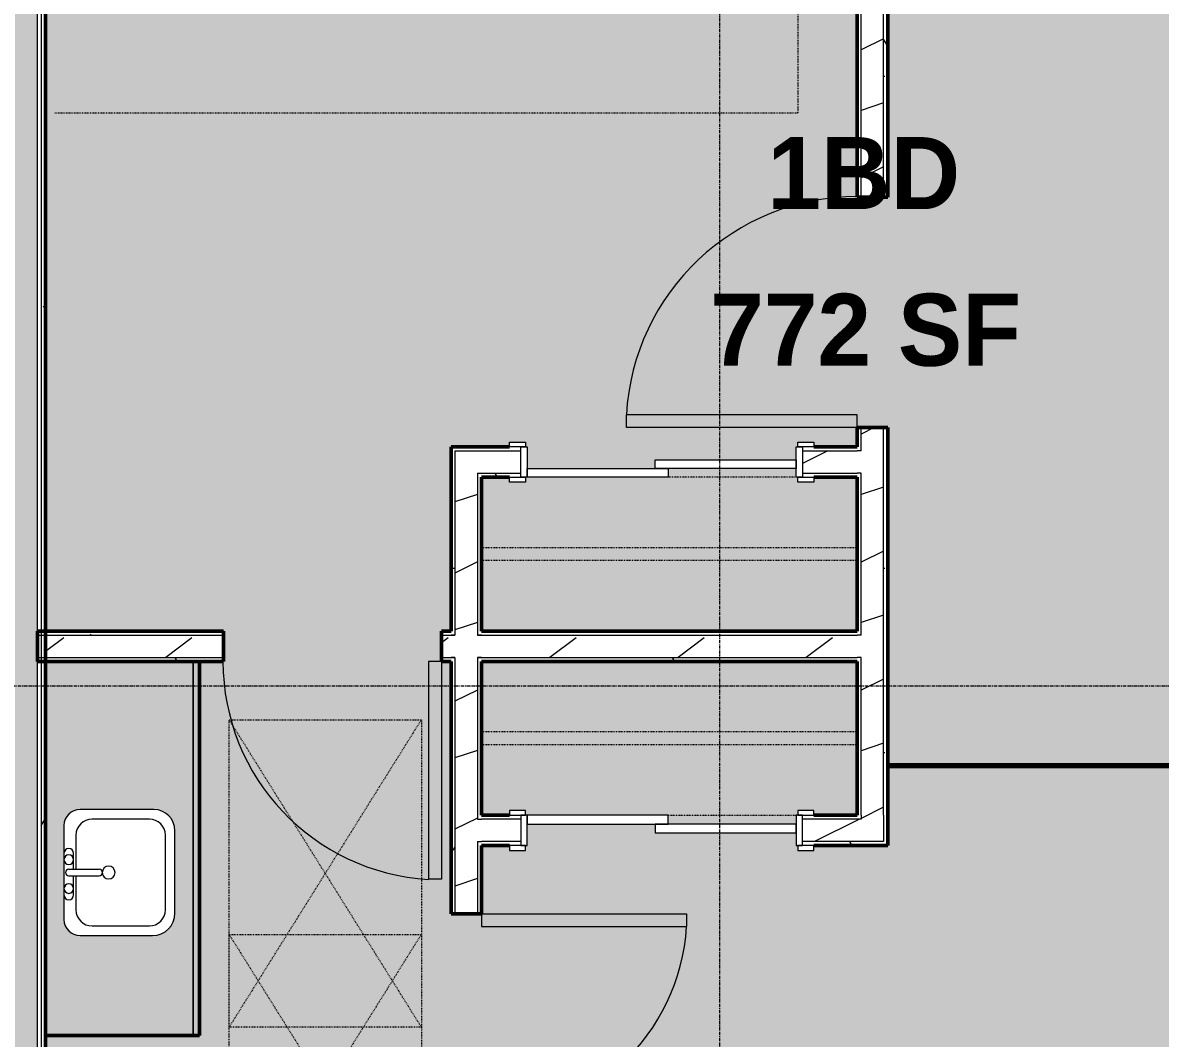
# Model space of a CAD drawing. Header units: inches. Extents: x -4294 to -464, y 9706 to 12475.
# Drawn here: x -2936.1 to -2758.6, y 11792.2 to 11950.7 of the extents above; entities that cross this region are included whole.
import ezdxf

# ---------------------------------------------------------------- set-up
doc = ezdxf.new("R2010")
doc.units = ezdxf.units.IN
doc.header["$MEASUREMENT"] = 0
doc.linetypes.add('Dash', pattern=[0.25, 0.125, -0.125])
doc.linetypes.add('Grid Line 1_2_', pattern=[0.875, 0.5, -0.125, 0.125, -0.125])
for name, color, linetype, lineweight in [('0-1', 7, 'Continuous', 5), ('0-2', 7, 'Continuous', 9), ('A-AREA-2', 210, 'Continuous', 70), ('A-AREA-IDEN', 2, 'Continuous', 9), ('A-AREA-PATT-6', 41, 'Continuous', 9), ('A-DOOR-1', 7, 'Continuous', 9), ('A-DOOR-2', 170, 'Continuous', 20), ('A-DOOR-FRAM-1', 170, 'Continuous', 20), ('A-GENM-HDLN-1', 7, 'Dash', 9), ('A-WALL', 113, 'Continuous', 13), ('A-WALL-4', 250, 'Continuous', 50), ('A-WALL-5', 130, 'Continuous', 13), ('A-WALL-PATT-1', 7, 'Continuous', 9), ('A-WALL-PATT-2', 8, 'Continuous', 9), ('A-WALL-PATT-5', 111, 'Continuous', 9), ('I-FURN-1', 7, 'Continuous', 9), ('I-FURN-HDLN-1', 7, 'Dash', 9), ('I-WALL-2', 2, 'Continuous', 50), ('P-SANR-FIXT-2', 7, 'Continuous', 9), ('Q-CASE-1', 53, 'Continuous', 9), ('Q-CASE-2', 250, 'Continuous', 50), ('Q-CASE-3', 7, 'Continuous', 9), ('Q-CASE-HDLN-1', 7, 'Dash', 9), ('S-GRID-1', 1, 'Grid Line 1_2_', 9)]:
    doc.layers.add(name, color=color, linetype=linetype, lineweight=lineweight)
doc.styles.add('Century Gothic_B', font='GOTHICB.TTF', dxfattribs={"height": 11.25})
pattern_1 = [(0, (0, 0), (38.4, 9.6), [1.584, -27.216, 1.584, -27.216, -153.6]), (0, (0, 0), (38.4, 9.6), [-57.6, 1.584, -56.016, 1.584, -27.216, -67.2]), (0, (0, 0), (38.4, 9.6), [-144, 1.584, -17.616, 1.584, -46.416]), (120, (14.4, 4.8), (-27.513844, 28.4553755), [1.584, -27.216, 1.584, -27.216, -153.6]), (120, (14.4, 4.8), (-27.513844, 28.4553755), [-57.6, 1.584, -56.016, 1.584, -27.216, -67.2]), (120, (14.4, 4.8), (-27.513844, 28.4553755), [-144, 1.584, -17.616, 1.584, -46.416]), (240, (19.2, 24), (-10.886156, -38.0553755), [1.584, -27.216, 1.584, -27.216, -153.6]), (240, (19.2, 24), (-10.886156, -38.0553755), [-57.6, 1.584, -56.016, 1.584, -27.216, -67.2]), (240, (19.2, 24), (-10.886156, -38.0553755), [-144, 1.584, -17.616, 1.584, -46.416])]
pattern_2 = [(216.87, (7.997, 19.992), (59.9755286, 39.9843071), [9.996, -89.964]), (206.565, (19.992, 13.994), (-19.991807, -19.992219), [22.352, -22.352]), (198.435, (19.992, 3.998), (-39.983821, -19.991955), [12.644, -50.576])]

# ---------------------------------------------------------------- blocks, each defined once
blk = doc.blocks.new('Single-Flush - 32_ x 84_-1372863-FLOOR PLAN - 2ND FLOOR')
at = {"layer": 'A-DOOR-1'}
blk.add_arc((16, -2.38), 32.07, 180, 266.4241, dxfattribs=at)
at = {"layer": 'A-DOOR-2'}
for p, q in [((14, -2.38), (14, -34.38)), ((16, -2.38), (14, -2.38)), ((16, -2.38), (16, -34.38)), ((16, -34.38), (14, -34.38))]:
    blk.add_line(p, q, dxfattribs=at)
blk = doc.blocks.new('Single-Flush - 36_ x 84_-1372824-FLOOR PLAN - 2ND FLOOR')
at = {"layer": 'A-DOOR-1'}
blk.add_arc((18, -2.38), 36.07, 180, 266.8211, dxfattribs=at)
at = {"layer": 'A-DOOR-2'}
for p, q in [((16, -2.38), (16, -38.39)), ((18, -2.38), (16, -2.38)), ((18, -2.38), (18, -38.39)), ((18, -38.39), (16, -38.39))]:
    blk.add_line(p, q, dxfattribs=at)
blk = doc.blocks.new('FOLDING_SLIDING CLOSET - 42_ x 80_-1372841-FLOOR PLAN - 2ND FLOOR')
at = {"layer": 'A-DOOR-1'}
for p, q in [((-23.75, 3.25), (-21.25, 3.25)), ((-23.75, 2.5), (-23.75, 3.25)), ((-21.25, 2.5), (-23.75, 2.5)), ((-21.25, 3.25), (-21.25, 2.5)), ((21.25, 3.25), (23.75, 3.25)), ((21.25, 2.5), (21.25, 3.25)), ((23.75, 2.5), (21.25, 2.5)), ((23.75, 3.25), (23.75, 2.5)), ((-23.75, -2.25), (-21.25, -2.25)), ((-23.75, -3), (-23.75, -2.25)), ((-21.25, -3), (-23.75, -3)), ((-21.25, -2.25), (-21.25, -3)), ((21.25, -2.25), (23.75, -2.25)), ((21.25, -3), (21.25, -2.25)), ((23.75, -3), (21.25, -3)), ((23.75, -2.25), (23.75, -3))]:
    blk.add_line(p, q, dxfattribs=at)
at = {"layer": 'A-DOOR-2'}
for p, q in [((-1, 0.5), (21, 0.5)), ((-1, -0.88), (-1, 0.5)), ((21, 0.5), (21, -0.88)), ((-21, -0.88), (1, -0.88)), ((-21, -2.25), (-21, -0.88)), ((21, -0.88), (-1, -0.88)), ((1, -0.88), (1, -2.25)), ((1, -2.25), (-21, -2.25))]:
    blk.add_line(p, q, dxfattribs=at)
at = {"layer": 'A-DOOR-FRAM-1'}
for p, q in [((-22, 2.5), (-21, 2.5)), ((-22, -2.25), (-22, 2.5)), ((-21, 2.5), (-21, -2.25)), ((21, 2.5), (22, 2.5)), ((21, -2.25), (21, 2.5)), ((22, 2.5), (22, -2.25)), ((-21, -2.25), (-22, -2.25)), ((22, -2.25), (21, -2.25))]:
    blk.add_line(p, q, dxfattribs=at)
blk = doc.blocks.new('OD_CW_Closet - OD_CW_Closet-2123065-FLOOR PLAN - 2ND FLOOR')
at = {"layer": 'Q-CASE-HDLN-1'}
for p, q in [((7.5, 24), (0.74, 24)), ((0.74, 24), (0.74, 0)), ((30.25, 24), (10.25, 24)), ((59.38, 24), (55, 24)), ((59.38, 0), (59.38, 24)), ((0.74, 13), (59.38, 13)), ((0.74, 11), (59.38, 11)), ((0.74, 0), (59.38, 0))]:
    blk.add_line(p, q, dxfattribs=at)
blk = doc.blocks.new('OD_CW_Closet - OD_CW_Closet-V25-FLOOR PLAN - 2ND FLOOR')
at = {"layer": 'Q-CASE-HDLN-1'}
for p, q in [((59.38, 24), (0.74, 24)), ((0.74, 24), (0.74, 0)), ((59.38, 0), (59.38, 24)), ((0.74, 13), (59.38, 13)), ((0.74, 11), (59.38, 11)), ((0.74, 0), (7.5, 0)), ((10.25, 0), (30.25, 0)), ((55, 0), (59.38, 0))]:
    blk.add_line(p, q, dxfattribs=at)
blk = doc.blocks.new('FOLDING_SLIDING CLOSET - 42_ x 80_-1372832-FLOOR PLAN - 2ND FLOOR')
at = {"layer": 'A-DOOR-1'}
for p, q in [((-21.25, 3), (-23.75, 3)), ((-23.75, 3), (-23.75, 2.25)), ((-23.75, 2.25), (-21.25, 2.25)), ((-21.25, 2.25), (-21.25, 3)), ((23.75, 3), (21.25, 3)), ((21.25, 3), (21.25, 2.25)), ((21.25, 2.25), (23.75, 2.25)), ((23.75, 2.25), (23.75, 3)), ((-21.25, -2.5), (-23.75, -2.5)), ((-23.75, -2.5), (-23.75, -3.25)), ((-23.75, -3.25), (-21.25, -3.25)), ((-21.25, -3.25), (-21.25, -2.5)), ((23.75, -2.5), (21.25, -2.5)), ((21.25, -2.5), (21.25, -3.25)), ((21.25, -3.25), (23.75, -3.25)), ((23.75, -3.25), (23.75, -2.5))]:
    blk.add_line(p, q, dxfattribs=at)
at = {"layer": 'A-DOOR-2'}
for p, q in [((1, 2.25), (-21, 2.25)), ((-21, 2.25), (-21, 0.87)), ((1, 0.87), (1, 2.25)), ((-21, 0.87), (1, 0.87)), ((21, 0.87), (-1, 0.87)), ((-1, 0.87), (-1, -0.5)), ((21, -0.5), (21, 0.87)), ((-1, -0.5), (21, -0.5))]:
    blk.add_line(p, q, dxfattribs=at)
at = {"layer": 'A-DOOR-FRAM-1'}
for p, q in [((-21, 2.25), (-22, 2.25)), ((-22, 2.25), (-22, -2.5)), ((-21, -2.5), (-21, 2.25)), ((21, 2.25), (21, -2.5)), ((22, 2.25), (21, 2.25)), ((22, -2.5), (22, 2.25)), ((-22, -2.5), (-21, -2.5)), ((21, -2.5), (22, -2.5))]:
    blk.add_line(p, q, dxfattribs=at)
blk = doc.blocks.new('Bed-Standard - King 78_ x 80_-V2-FLOOR PLAN - 2ND FLOOR')
at = {"layer": 'I-FURN-1'}
for p, q in [((49.69, 38.2), (-28.31, 38.2)), ((-28.31, 38.2), (-28.31, -41.8)), ((49.69, -41.8), (49.69, 38.2)), ((-25.31, 36.2), (-25.31, 24.2)), ((-25.31, 36.2), (46.69, 36.2)), ((46.69, 36.2), (46.69, 24.2)), ((49.69, 24.2), (-28.31, 17.63)), ((-25.31, 24.2), (46.69, 24.2)), ((-28.31, -41.8), (49.69, -41.8))]:
    blk.add_line(p, q, dxfattribs=at)
at = {"layer": 'I-FURN-HDLN-1'}
for p, q in [((-64.31, 38.2), (-64.31, -77.8)), ((73.69, -77.8), (73.69, 38.2)), ((-64.31, -77.8), (73.69, -77.8))]:
    blk.add_line(p, q, dxfattribs=at)
blk = doc.blocks.new('M_Sink Vanity-Square - 500 x 440mm-1352614-FLOOR PLAN - 2ND FLOOR')
at = {"layer": 'P-SANR-FIXT-2'}
for p, q in [((7.96, 7.09), (-6.72, 7.09)), ((7.96, 7.09), (-6.72, 7.09)), ((3.62, 7.09), (-2.88, 7.09)), ((-2.88, 5.59), (0.12, 5.59)), ((0.12, 6.33), (0.12, 1.59)), ((1.12, 6.33), (1.12, 1.59)), ((1.12, 5.59), (3.62, 5.59)), ((-9.22, 4.59), (-9.22, -6.73)), ((-9.22, 4.59), (-9.22, -6.73)), ((0.12, 5.22), (-5.22, 5.22)), ((6.46, 5.22), (1.12, 5.22)), ((10.46, -6.91), (10.46, 4.59)), ((10.46, -6.91), (10.46, 4.59)), ((-7.72, 2.72), (-7.72, -6.23)), ((8.96, -6.23), (8.96, 2.72)), ((-5.22, -8.73), (6.46, -8.73)), ((-5.72, -10.23), (7.14, -10.23)), ((-5.72, -10.23), (7.14, -10.23))]:
    blk.add_line(p, q, dxfattribs=at)
for centre, radius, start, end in [((-6.72, 4.59), 2.5, 90, 180), ((-6.72, 4.59), 2.5, 90, 180), ((-2.88, 6.34), 0.75, 90, 270), ((-1.88, 6.34), 0.75, 360, 180), ((-1.88, 6.34), 0.75, 180, 0), ((0.62, 6.33), 0.5, 360, 180), ((2.62, 6.34), 0.75, 360, 180), ((2.62, 6.34), 0.75, 180, 360), ((3.62, 6.34), 0.75, 270, 90), ((7.96, 4.59), 2.5, 0, 90), ((7.96, 4.59), 2.5, 360, 90), ((-5.22, 2.72), 2.5, 90, 180), ((6.46, 2.72), 2.5, 0, 90), ((0.62, 0.13), 1, 360, 180), ((0.62, 0.13), 1, 180, 0), ((0.62, 1.59), 0.5, 180, 0), ((-5.72, -6.73), 3.5, 180, 270), ((-5.72, -6.73), 3.5, 180, 270), ((-5.22, -6.23), 2.5, 180, 270), ((6.46, -6.23), 2.5, 270, 0), ((7.14, -6.91), 3.32, 270, 360), ((7.14, -6.91), 3.32, 270, 0)]:
    blk.add_arc(centre, radius, start, end, dxfattribs=at)
blk = doc.blocks.new('OD_CW_Base Cabinet - OD_CW_Base Cabinet-V37-FLOOR PLAN - 2ND FLOOR')
at = {"layer": 'Q-CASE-1'}
blk.add_hatch(color=256, dxfattribs=at).paths.add_polyline_path([(0.74, 0), (0.74, -1), (59.14, -1), (59.12, 0), (3.99, 0)], flags=0)
h = blk.add_hatch(color=256, dxfattribs=at)
h.paths.add_polyline_path([(23.85, -1), (0.74, -1), (0.74, -24), (59.14, -24), (59.12, -1), (26.35, -1)], flags=0)
h.paths.add_polyline_path([(27.17, -3.8), (40.03, -3.8), (41.03, -3.96), (41.78, -4.27), (42.51, -4.83), (43.06, -5.55), (43.41, -6.4), (43.53, -7.3), (43.53, -18.63), (43.45, -19.27), (43.2, -19.88), (42.8, -20.39), (42.28, -20.79), (41.68, -21.04), (41.03, -21.13), (26.35, -21.13), (25.7, -21.04), (25.1, -20.79), (24.58, -20.39), (24.18, -19.88), (23.93, -19.27), (23.85, -18.63), (23.85, -7.12), (23.96, -6.26), (24.29, -5.46), (24.82, -4.77), (25.51, -4.25), (26.35, -3.91)], flags=0)
at = {"layer": 'Q-CASE-2'}
for p, q in [((0.74, 0), (59.14, 0)), ((59.14, 0), (59.14, -24))]:
    blk.add_line(p, q, dxfattribs=at)
at = {"layer": 'Q-CASE-3'}
for p, q in [((0.74, 0), (59.14, 0)), ((59.14, -1), (0.74, -1)), ((0.74, -1), (59.14, -1)), ((59.14, 0), (59.14, -1)), ((59.14, -1), (59.14, -24))]:
    blk.add_line(p, q, dxfattribs=at)
blk = doc.blocks.new('ADA Clearances - 30_x48_-V11-FLOOR PLAN - 2ND FLOOR')
at = {"layer": 'A-GENM-HDLN-1'}
for p, q in [((15, 24), (-15, -24)), ((-15, 24), (15, -24)), ((-15, -5.48), (-15, 24)), ((-15, 24), (15, 24)), ((15, 24), (15, -24)), ((-15, -24), (-15, -14.12)), ((15, -24), (-15, -24))]:
    blk.add_line(p, q, dxfattribs=at)
blk = doc.blocks.new('ADA Clearances - 30_x48_-1721104-FLOOR PLAN - 2ND FLOOR')
at = {"layer": 'A-GENM-HDLN-1'}
for p, q in [((15, 24), (-15, -24)), ((-15, 24), (15, -24)), ((-15, -24), (-15, 24)), ((-15, 24), (15, 24)), ((15, 24), (15, -24)), ((15, -24), (-15, -24))]:
    blk.add_line(p, q, dxfattribs=at)
blk = doc.blocks.new('Single-Flush - 34_ x 84_-1372834-FLOOR PLAN - 2ND FLOOR')
at = {"layer": 'A-DOOR-1'}
blk.add_arc((17, -2.38), 34.07, 180, 266.6343, dxfattribs=at)
at = {"layer": 'A-DOOR-2'}
for p, q in [((15, -2.38), (15, -36.38)), ((17, -2.38), (15, -2.38)), ((17, -2.38), (17, -36.38)), ((17, -36.38), (15, -36.38))]:
    blk.add_line(p, q, dxfattribs=at)
blk = doc.blocks.new('CTR - 1st Phase - Unit Layouts_rvt-1-FLOOR PLAN - 2ND FLOOR')
at = {"layer": 'A-WALL-PATT-1'}
h = blk.add_hatch(dxfattribs=at)
h.set_pattern_fill('FP_1', color=256, style=0, pattern_type=2)
h.set_pattern_definition(pattern_1)
h.paths.add_polyline_path([(-2805.25, 11827.04), (-2805.25, 11851.66), (-2805.87, 11851.66), (-2805.87, 11827.04)], flags=0)
h.paths.add_polyline_path([(-2805.87, 11855.16), (-2805.25, 11855.16), (-2805.25, 11880.41), (-2805.87, 11880.41), (-2805.87, 11855.79)], flags=0)
h.paths.add_polyline_path([(-2805.25, 11883.91), (-2805.25, 11887.54), (-2805.87, 11887.54), (-2805.87, 11883.91)], flags=0)
h.paths.add_polyline_path([(-2805.25, 11923.54), (-2805.25, 12110.34), (-2805.87, 12110.34), (-2805.87, 11923.54)], flags=0)
h = blk.add_hatch(dxfattribs=at)
h.set_pattern_fill('FP_1', color=256, style=0, pattern_type=2)
h.set_pattern_definition(pattern_1)
h.paths.add_polyline_path([(-2801.75, 11822.91), (-2801.12, 11822.95), (-2801.12, 11887.54), (-2801.75, 11887.54), (-2801.75, 11823.68)], flags=0)
h.paths.add_polyline_path([(-2801.12, 11923.54), (-2801.12, 12110.34), (-2801.75, 12110.34), (-2801.75, 11923.54)], flags=0)
h = blk.add_hatch(dxfattribs=at)
h.set_pattern_fill('FP_1', color=256, style=0, pattern_type=2)
h.set_pattern_definition(pattern_1)
h.paths.add_polyline_path([(-2869.26, 11722.64), (-2868.64, 11722.64), (-2868.64, 11779.64), (-2869.26, 11779.64), (-2869.26, 11727.43)], flags=0)
h.paths.add_polyline_path([(-2869.26, 11811.64), (-2868.64, 11811.64), (-2868.64, 11851.66), (-2869.26, 11851.66), (-2869.26, 11822.91)], flags=0)
h.paths.add_polyline_path([(-2869.26, 11855.16), (-2868.64, 11855.16), (-2868.64, 11884.54), (-2869.26, 11884.54), (-2869.26, 11855.79)], flags=0)
h = blk.add_hatch(dxfattribs=at)
h.set_pattern_fill('FP_1', color=256, style=0, pattern_type=2)
h.set_pattern_definition(pattern_1)
h.paths.add_polyline_path([(-2865.14, 11722.64), (-2864.51, 11722.64), (-2864.51, 11752.89), (-2865.14, 11752.89), (-2865.14, 11727.2)], flags=0)
h.paths.add_polyline_path([(-2865.14, 11756.39), (-2864.51, 11756.39), (-2864.51, 11779.64), (-2865.14, 11779.64)], flags=0)
h.paths.add_polyline_path([(-2864.51, 11811.64), (-2864.51, 11822.91), (-2865.14, 11822.91), (-2865.14, 11811.64)], flags=0)
h.paths.add_polyline_path([(-2864.51, 11826.41), (-2864.51, 11851.66), (-2865.14, 11851.66), (-2865.14, 11826.41)], flags=0)
h.paths.add_polyline_path([(-2865.14, 11855.16), (-2864.51, 11855.16), (-2864.51, 11880.41), (-2865.14, 11880.41), (-2865.14, 11855.79)], flags=0)
h = blk.add_hatch(dxfattribs=at)
h.set_pattern_fill('FP_1', color=256, style=0, pattern_type=2)
h.set_pattern_definition(pattern_1)
h.paths.add_polyline_path([(-2814.39, 11879.79), (-2805.87, 11879.79), (-2805.87, 11880.41), (-2814.39, 11880.41)], flags=0)
h.paths.add_polyline_path([(-2858.39, 11879.79), (-2858.39, 11880.41), (-2864.51, 11880.41), (-2864.51, 11879.79), (-2860.14, 11879.79)], flags=0)
h = blk.add_hatch(dxfattribs=at)
h.set_pattern_fill('FP_1', color=256, style=0, pattern_type=2)
h.set_pattern_definition(pattern_1)
h.paths.add_polyline_path([(-2864.51, 11855.16), (-2805.87, 11855.16), (-2805.87, 11855.79), (-2864.51, 11855.79)], flags=0)
h.paths.add_polyline_path([(-2869.28, 11855.16), (-2869.26, 11855.16), (-2869.26, 11855.79), (-2870.77, 11855.79), (-2870.77, 11855.16)], flags=0)
h.paths.add_polyline_path([(-2904.77, 11855.16), (-2904.77, 11855.79), (-2932.52, 11855.79), (-2932.52, 11855.16), (-2909.52, 11855.16)], flags=0)
h = blk.add_hatch(dxfattribs=at)
h.set_pattern_fill('FP_1', color=256, style=0, pattern_type=2)
h.set_pattern_definition(pattern_1)
h.paths.add_polyline_path([(-2805.87, 11851.04), (-2805.87, 11851.66), (-2864.51, 11851.66), (-2864.51, 11851.04), (-2815.74, 11851.04)], flags=0)
h.paths.add_polyline_path([(-2869.26, 11851.04), (-2869.26, 11851.66), (-2870.77, 11851.66), (-2870.77, 11851.04), (-2869.37, 11851.04)], flags=0)
h.paths.add_polyline_path([(-2908.52, 11851.04), (-2904.77, 11851.04), (-2904.77, 11851.66), (-2932.52, 11851.64), (-2932.52, 11851.04), (-2909.52, 11851.04)], flags=0)
h = blk.add_hatch(dxfattribs=at)
h.set_pattern_fill('FP_1', color=256, style=0, pattern_type=2)
h.set_pattern_definition(pattern_1)
h.paths.add_polyline_path([(-2812.64, 11822.29), (-2801.12, 11822.29), (-2801.12, 11822.91), (-2814.39, 11822.91), (-2814.39, 11822.29)], flags=0)
h.paths.add_polyline_path([(-2858.39, 11822.29), (-2858.39, 11822.91), (-2864.51, 11822.91), (-2864.51, 11822.29), (-2860.14, 11822.29)], flags=0)
at = {"layer": 'A-WALL-PATT-2'}
h = blk.add_hatch(dxfattribs=at)
h.set_pattern_fill('FP_2', color=256, style=0, pattern_type=2)
h.set_pattern_definition(pattern_2)
h.paths.add_polyline_path([(-2805.25, 11826.41), (-2801.75, 11826.41), (-2801.75, 11887.54), (-2805.25, 11887.54), (-2805.25, 11827.04)], flags=0)
h.paths.add_polyline_path([(-2801.75, 11923.54), (-2801.75, 12110.34), (-2805.25, 12110.34), (-2805.25, 11923.54)], flags=0)
h = blk.add_hatch(dxfattribs=at)
h.set_pattern_fill('FP_2', color=256, style=0, pattern_type=2)
h.set_pattern_definition(pattern_2)
h.paths.add_polyline_path([(-2868.64, 11721.39), (-2865.14, 11721.39), (-2865.14, 11779.64), (-2868.64, 11779.64), (-2868.64, 11727.4)], flags=0)
h.paths.add_polyline_path([(-2868.64, 11811.64), (-2865.14, 11811.64), (-2865.14, 11883.91), (-2868.64, 11883.91), (-2868.64, 11823.68)], flags=0)
h = blk.add_hatch(dxfattribs=at)
h.set_pattern_fill('FP_2', color=256, style=0, pattern_type=2)
h.set_pattern_definition(pattern_2)
h.paths.add_polyline_path([(-2814.39, 11880.41), (-2805.25, 11880.46), (-2805.25, 11883.91), (-2814.39, 11883.91)], flags=0)
h.paths.add_polyline_path([(-2858.39, 11880.41), (-2858.39, 11883.91), (-2865.14, 11883.91), (-2865.14, 11880.41), (-2864.51, 11880.41)], flags=0)
h = blk.add_hatch(dxfattribs=at)
h.set_pattern_fill('FP_2', color=256, style=0, pattern_type=2)
h.set_pattern_definition(pattern_2)
h.paths.add_polyline_path([(-2805.87, 11851.66), (-2805.25, 11851.66), (-2805.25, 11855.16), (-2865.14, 11855.16), (-2865.14, 11851.66), (-2815.74, 11851.66)], flags=0)
h.paths.add_polyline_path([(-2870.77, 11851.66), (-2868.64, 11851.66), (-2868.64, 11855.16), (-2870.77, 11855.16)], flags=0)
h.paths.add_polyline_path([(-2904.77, 11851.66), (-2904.77, 11855.16), (-2932.52, 11855.16), (-2932.52, 11851.66), (-2909.52, 11851.66)], flags=0)
h = blk.add_hatch(dxfattribs=at)
h.set_pattern_fill('FP_2', color=256, style=0, pattern_type=2)
h.set_pattern_definition(pattern_2)
h.paths.add_polyline_path([(-2801.75, 11822.91), (-2801.75, 11826.41), (-2814.39, 11826.41), (-2814.39, 11822.91)], flags=0)
h.paths.add_polyline_path([(-2858.39, 11822.91), (-2858.39, 11826.41), (-2865.14, 11826.41), (-2865.14, 11822.91), (-2864.51, 11822.91)], flags=0)
at = {"layer": 'A-AREA-2'}
blk.add_line((-2749.3, 11834.76), (-2801.12, 11834.76), dxfattribs=at)
at = {"layer": 'A-WALL-4'}
for p, q in [((-2805.87, 12110.34), (-2805.87, 11923.54)), ((-2801.12, 11923.54), (-2801.12, 12110.34)), ((-2805.87, 11923.54), (-2801.12, 11923.54)), ((-2805.87, 11887.54), (-2805.87, 11884.54)), ((-2801.12, 11887.54), (-2805.87, 11887.54)), ((-2801.12, 11827.04), (-2801.12, 11887.54)), ((-2868.64, 11884.54), (-2869.26, 11884.54)), ((-2869.26, 11884.54), (-2869.26, 11855.79)), ((-2864.51, 11884.54), (-2868.64, 11884.54)), ((-2860.14, 11884.54), (-2864.51, 11884.54)), ((-2805.87, 11884.54), (-2812.64, 11884.54)), ((-2864.51, 11855.79), (-2864.51, 11879.79)), ((-2864.51, 11879.79), (-2860.14, 11879.79)), ((-2812.64, 11879.79), (-2805.87, 11879.79)), ((-2805.87, 11879.79), (-2805.87, 11855.79)), ((-2904.77, 11855.79), (-2933.77, 11855.79)), ((-2933.77, 11855.79), (-2933.77, 11851.04)), ((-2904.77, 11851.04), (-2904.77, 11855.79)), ((-2869.26, 11855.79), (-2870.77, 11855.79)), ((-2870.77, 11855.79), (-2870.77, 11851.04)), ((-2805.87, 11855.79), (-2864.51, 11855.79)), ((-2933.77, 11851.04), (-2904.77, 11851.04)), ((-2870.77, 11851.04), (-2869.26, 11851.04)), ((-2869.26, 11851.04), (-2869.26, 11811.64)), ((-2864.51, 11827.04), (-2864.51, 11851.04)), ((-2864.51, 11851.04), (-2805.87, 11851.04)), ((-2805.87, 11851.04), (-2805.87, 11827.04)), ((-2860.14, 11827.04), (-2864.51, 11827.04)), ((-2805.87, 11827.04), (-2812.64, 11827.04)), ((-2801.12, 11822.91), (-2801.12, 11827.04)), ((-2864.51, 11822.29), (-2860.14, 11822.29)), ((-2864.51, 11811.64), (-2864.51, 11822.29)), ((-2812.64, 11822.29), (-2801.12, 11822.29)), ((-2801.12, 11822.29), (-2801.12, 11822.91)), ((-2869.26, 11811.64), (-2864.51, 11811.64))]:
    blk.add_line(p, q, dxfattribs=at)
at = {"layer": 'A-WALL-5'}
for p, q in [((-2805.25, 11923.54), (-2805.25, 12110.34)), ((-2801.75, 11923.54), (-2801.75, 12110.34)), ((-2805.25, 11883.91), (-2805.25, 11887.54)), ((-2801.75, 11827.04), (-2801.75, 11887.54)), ((-2868.64, 11883.91), (-2868.64, 11855.16)), ((-2868.64, 11883.91), (-2865.14, 11883.91)), ((-2865.14, 11883.91), (-2864.51, 11883.91)), ((-2864.51, 11883.91), (-2858.39, 11883.91)), ((-2814.39, 11883.91), (-2805.87, 11883.91)), ((-2805.25, 11883.91), (-2805.87, 11883.91)), ((-2865.14, 11880.41), (-2865.14, 11855.16)), ((-2865.14, 11880.41), (-2864.51, 11880.41)), ((-2864.51, 11880.41), (-2858.39, 11880.41)), ((-2814.39, 11880.41), (-2805.87, 11880.41)), ((-2805.25, 11880.41), (-2805.87, 11880.41)), ((-2805.25, 11855.16), (-2805.25, 11880.41)), ((-2933.77, 11855.16), (-2904.77, 11855.16)), ((-2870.77, 11855.16), (-2869.26, 11855.16)), ((-2869.26, 11855.16), (-2868.64, 11855.16)), ((-2868.64, 11855.16), (-2869.26, 11855.16)), ((-2865.14, 11855.16), (-2864.51, 11855.16)), ((-2864.51, 11855.16), (-2865.14, 11855.16)), ((-2864.51, 11855.16), (-2805.87, 11855.16)), ((-2805.25, 11855.16), (-2805.87, 11855.16)), ((-2933.77, 11851.66), (-2904.77, 11851.66)), ((-2870.77, 11851.66), (-2869.26, 11851.66)), ((-2868.64, 11851.66), (-2869.26, 11851.66)), ((-2869.26, 11851.66), (-2868.64, 11851.66)), ((-2868.64, 11851.66), (-2868.64, 11811.64)), ((-2864.51, 11851.66), (-2865.14, 11851.66)), ((-2865.14, 11851.66), (-2865.14, 11826.41)), ((-2865.14, 11851.66), (-2864.51, 11851.66)), ((-2864.51, 11851.66), (-2805.87, 11851.66)), ((-2805.25, 11851.66), (-2805.87, 11851.66)), ((-2805.25, 11827.04), (-2805.25, 11851.66)), ((-2805.25, 11827.04), (-2805.25, 11826.41)), ((-2801.75, 11827.04), (-2801.75, 11826.41)), ((-2865.14, 11826.41), (-2864.51, 11826.41)), ((-2858.39, 11826.41), (-2864.51, 11826.41)), ((-2805.25, 11826.41), (-2814.39, 11826.41)), ((-2801.75, 11826.41), (-2801.75, 11822.91)), ((-2865.14, 11822.91), (-2864.51, 11822.91)), ((-2865.14, 11822.91), (-2865.14, 11811.64)), ((-2858.39, 11822.91), (-2864.51, 11822.91)), ((-2801.75, 11822.91), (-2814.39, 11822.91))]:
    blk.add_line(p, q, dxfattribs=at)
at = {"layer": '0-2'}
for name, p, rotation in [('Bed-Standard - King 78_ x 80_-V2-FLOOR PLAN - 2ND FLOOR', (-2892.88, 12000.98), 89.99999999996696), ('Single-Flush - 36_ x 84_-1372824-FLOOR PLAN - 2ND FLOOR', (-2803.5, 11905.54), 269.9999999999209), ('OD_CW_Closet - OD_CW_Closet-V25-FLOOR PLAN - 2ND FLOOR', (-2805.14, 11879.79), 180), ('OD_CW_Base Cabinet - OD_CW_Base Cabinet-V37-FLOOR PLAN - 2ND FLOOR', (-2908.52, 11851.78), 269.9999999999347), ('OD_CW_Closet - OD_CW_Closet-2123065-FLOOR PLAN - 2ND FLOOR', (-2805.14, 11851.04), 180), ('M_Sink Vanity-Square - 500 x 440mm-1352614-FLOOR PLAN - 2ND FLOOR', (-2922.56, 11817.47), 89.99999999994309), ('Single-Flush - 32_ x 84_-1372863-FLOOR PLAN - 2ND FLOOR', (-2866.89, 11795.64), 89.99999999991644)]:
    blk.add_blockref(name, p, dxfattribs=dict(at, rotation=rotation))
for name, p in [('FOLDING_SLIDING CLOSET - 42_ x 80_-1372841-FLOOR PLAN - 2ND FLOOR', (-2836.39, 11882.04)), ('Single-Flush - 34_ x 84_-1372834-FLOOR PLAN - 2ND FLOOR', (-2887.77, 11853.41)), ('ADA Clearances - 30_x48_-1721104-FLOOR PLAN - 2ND FLOOR', (-2888.89, 11817.94)), ('FOLDING_SLIDING CLOSET - 42_ x 80_-1372832-FLOOR PLAN - 2ND FLOOR', (-2836.39, 11824.79)), ('ADA Clearances - 30_x48_-V11-FLOOR PLAN - 2ND FLOOR', (-2888.89, 11784.44))]:
    blk.add_blockref(name, p, dxfattribs=at)
blk = doc.blocks.new('CTR - 1st Phase - Shell_rvt-1-FLOOR PLAN - 2ND FLOOR')
at = {"layer": 'S-GRID-1'}
for p, q in [((-2827.32, 9836.18), (-2827.32, 12413.74)), ((-464.45, 11847.19), (-4232.19, 11847.19))]:
    blk.add_line(p, q, dxfattribs=at)

msp = doc.modelspace()

# ---------------------------------------------------------------- hatches: boundary and pattern name
at = {"layer": 'A-AREA-PATT-6'}
h = msp.add_hatch(color=256, dxfattribs=at)
h.paths.add_polyline_path([(-2730.6987, 11722.6394), (-2694.9487, 11722.6394), (-2694.9487, 11724.6394), (-2730.6987, 11724.6394)], flags=0)
h.paths.add_polyline_path([(-2806.1237, 11757.0144), (-2807.8737, 11757.0144), (-2807.8737, 11785.0144), (-2806.1237, 11785.0144), (-2806.1237, 11761.4005)], flags=0)
h.paths.add_polyline_path([(-2739.6987, 11743.5894), (-2741.4487, 11743.5894), (-2741.4487, 11779.5894), (-2739.6987, 11779.5894), (-2739.6987, 11776.8105)], flags=0)
h.paths.add_polyline_path([(-2905.2628, 11722.6394), (-2869.2628, 11722.6394), (-2869.2628, 11779.6394), (-2864.5128, 11779.6394), (-2864.5128, 11757.0144), (-2862.1237, 11757.0144), (-2862.1237, 11755.2644), (-2861.4987, 11755.2644), (-2861.4987, 11753.2644), (-2862.1237, 11753.2644), (-2862.1237, 11752.1394), (-2864.1237, 11752.1394), (-2864.1237, 11752.2644), (-2864.5128, 11752.2644), (-2864.5128, 11722.6394), (-2803.8987, 11722.6394), (-2803.8987, 11742.3413), (-2804.1237, 11742.3413), (-2804.1237, 11752.1394), (-2806.1237, 11752.1394), (-2806.1237, 11753.2644), (-2806.7487, 11753.2644), (-2806.7487, 11755.2644), (-2806.1237, 11755.2644), (-2806.1237, 11757.0144), (-2799.3737, 11757.0144), (-2799.372, 11743.5894), (-2775.6987, 11743.5894), (-2775.6987, 11741.6519), (-2775.0737, 11741.6519), (-2775.0737, 11740.5894), (-2740.3237, 11740.6406), (-2740.3237, 11741.6519), (-2739.6987, 11741.6519), (-2739.6987, 11743.5894), (-2730.6987, 11743.5894), (-2730.6987, 11754.6394), (-2694.9487, 11754.6394), (-2694.9487, 11746.6394), (-2664.6987, 11746.6394), (-2664.6987, 11761.1696), (-2665.0737, 11761.1696), (-2665.0737, 11785.1696), (-2664.6987, 11785.1696), (-2664.6987, 11816.2644), (-2722.6987, 11816.2644), (-2722.7208, 11814.783), (-2722.7564, 11814.6971), (-2722.8956, 11814.6394), (-2723.7917, 11814.6183), (-2723.7917, 11814.3894), (-2726.4148, 11814.3894), (-2726.4148, 11814.1394), (-2727.0054, 11814.1394), (-2727.0054, 11814.3894), (-2727.5959, 11814.3894), (-2727.5959, 11814.1394), (-2728.1865, 11814.1394), (-2728.1865, 11814.3894), (-2728.777, 11814.3894), (-2728.777, 11814.1394), (-2729.3676, 11814.1394), (-2729.3676, 11814.3894), (-2729.9582, 11814.3894), (-2729.9582, 11814.1394), (-2730.5487, 11814.1394), (-2730.5487, 11814.3894), (-2739.9397, 11814.3894), (-2739.9397, 11814.1394), (-2741.8412, 11814.1394), (-2741.8412, 11814.3894), (-2745.6058, 11814.3894), (-2745.6058, 11814.6394), (-2746.5019, 11814.6394), (-2746.6987, 11814.8362), (-2746.6987, 11816.2644), (-2749.2987, 11816.2644), (-2749.2987, 11852.2644), (-2741.7502, 11852.2644), (-2741.7502, 11859.3389), (-2725.2502, 11859.3389), (-2725.2502, 11852.2644), (-2712.6289, 11852.2644), (-2712.6289, 11859.3389), (-2696.1289, 11859.3389), (-2696.1289, 11852.2644), (-2682.5076, 11852.2644), (-2682.5076, 11859.3389), (-2666.0076, 11859.3389), (-2666.0076, 11852.2644), (-2640.6987, 11852.2644), (-2640.6987, 11965.7027), (-2656.8237, 11965.7027), (-2656.8237, 11983.7027), (-2652.8237, 11983.7027), (-2652.8237, 12019.7027), (-2656.8237, 12019.7027), (-2656.8237, 12037.7027), (-2640.6987, 12037.7027), (-2640.6987, 12076.4644), (-2641.5964, 12077.1894), (-2646.5487, 12077.1894), (-2646.5487, 12109.7144), (-2801.1237, 12109.7144), (-2801.1237, 11923.5394), (-2805.8737, 11923.5394), (-2805.8737, 12077.4394), (-2806.4362, 12077.4394), (-2806.4362, 12082.1894), (-2805.8737, 12082.1894), (-2805.8737, 12109.7144), (-2827.74, 12109.7144), (-2827.74, 12082.1894), (-2826.4362, 12082.1894), (-2826.4362, 12077.4394), (-2833.8737, 12077.4394), (-2833.8737, 12082.1894), (-2832.49, 12082.1894), (-2832.49, 12109.7144), (-2865.8862, 12109.7144), (-2865.8862, 12082.1894), (-2863.8737, 12082.1894), (-2863.8737, 12077.4394), (-2870.6362, 12077.4394), (-2870.6362, 12109.7144), (-2932.5237, 12109.7144), (-2932.5237, 11855.7894), (-2904.7737, 11855.7894), (-2904.7737, 11851.0394), (-2908.5237, 11851.0394), (-2908.5237, 11792.6394), (-2932.5237, 11792.6394), (-2932.5237, 11784.6156), (-2924.7975, 11784.6156), (-2923.6605, 11784.4172), (-2922.9344, 11784.1164), (-2922.1627, 11783.5242), (-2921.5705, 11782.7525), (-2921.1983, 11781.8538), (-2921.0713, 11780.8131), (-2921.0713, 11779.5011), (-2918.0475, 11779.8488), (-2917.0475, 11781.0405), (-2916.0475, 11781.6073), (-2914.538, 11781.9651), (-2914.0437, 11782.0522), (-2913.0475, 11782.1394), (-2911.0551, 11781.9651), (-2909.0475, 11781.4271), (-2907.0475, 11780.6992), (-2905.0475, 11779.7666), (-2903.0475, 11778.3792), (-2902.0475, 11777.3792), (-2901.5475, 11776.5131), (-2901.0475, 11775.1394), (-2901.0475, 11774.1394), (-2901.5475, 11772.7657), (-2902.0475, 11771.8996), (-2903.0475, 11770.8996), (-2905.0475, 11769.5122), (-2907.6378, 11768.3647), (-2909.0475, 11767.8516), (-2911.0551, 11767.3137), (-2913.0475, 11767.1394), (-2914.538, 11767.3137), (-2915.0475, 11767.4035), (-2916.0475, 11767.6715), (-2917.0475, 11768.2383), (-2918.0475, 11769.43), (-2921.0713, 11769.7777), (-2921.0713, 11768.3894), (-2921.1983, 11767.425), (-2921.5705, 11766.5263), (-2922.1627, 11765.7546), (-2922.9344, 11765.1624), (-2923.8331, 11764.7901), (-2924.7975, 11764.6632), (-2932.5237, 11764.6632), (-2932.5237, 11758.6394), (-2930.3878, 11758.6394), (-2930.3878, 11753.8894), (-2932.5237, 11753.8894), (-2932.5237, 11722.6394), (-2910.0128, 11722.6394), (-2910.0128, 11753.8894), (-2910.3878, 11753.8894), (-2910.3878, 11758.6394), (-2905.2628, 11758.6394), (-2905.2628, 11724.3485)], flags=0)
h.paths.add_polyline_path([(-2863.3237, 11724.6801), (-2863.3237, 11750.6801), (-2838.3237, 11750.6801), (-2838.3237, 11724.6801), (-2852.9518, 11724.6801)], flags=0)
h.paths.add_polyline_path([(-2861.4987, 11757.0144), (-2862.1237, 11757.0144), (-2862.1237, 11785.0144), (-2860.3737, 11785.0144), (-2860.3737, 11757.0144), (-2861.0037, 11757.0144)], flags=0)
h.paths.add_polyline_path([(-2864.5128, 11811.6394), (-2869.2628, 11811.6394), (-2869.2628, 11851.0394), (-2870.7737, 11851.0394), (-2870.7737, 11855.7894), (-2869.2628, 11855.7894), (-2869.2628, 11884.5394), (-2860.1362, 11884.5394), (-2860.1362, 11885.2894), (-2857.6362, 11885.2894), (-2857.6362, 11884.5394), (-2857.3862, 11884.5394), (-2857.3862, 11881.1644), (-2837.3862, 11881.1644), (-2837.3862, 11882.5394), (-2815.3862, 11882.5394), (-2815.3862, 11884.5394), (-2815.1362, 11884.5394), (-2815.1362, 11885.2894), (-2812.6362, 11885.2894), (-2812.6362, 11884.5394), (-2805.8737, 11884.5394), (-2805.8737, 11887.5394), (-2801.1237, 11887.5394), (-2801.1237, 11822.2894), (-2812.6362, 11822.2894), (-2812.6362, 11821.5394), (-2815.1362, 11821.5394), (-2815.1362, 11822.2894), (-2815.3862, 11822.2894), (-2815.3862, 11824.2894), (-2837.3862, 11824.2894), (-2837.3862, 11825.6644), (-2857.3862, 11825.6644), (-2857.3862, 11822.2894), (-2857.6362, 11822.2894), (-2857.6362, 11821.5394), (-2860.1362, 11821.5394), (-2860.1362, 11822.2894), (-2864.5128, 11822.2894), (-2864.5128, 11821.5394)], flags=0)
h.paths.add_polyline_path([(-2831.5582, 11825.6644), (-2815.3862, 11825.6644), (-2815.3862, 11827.0394), (-2815.1362, 11827.0394), (-2815.1362, 11827.7894), (-2812.6362, 11827.7894), (-2812.6362, 11827.0394), (-2805.8737, 11827.0394), (-2805.8737, 11851.0394), (-2864.5128, 11851.0394), (-2864.5128, 11827.0394), (-2860.1362, 11827.0394), (-2860.1362, 11827.7894), (-2857.6362, 11827.7894), (-2857.6362, 11827.0394), (-2835.3862, 11827.0394), (-2835.3862, 11825.6644)], flags=0)
h.paths.add_polyline_path([(-2805.8737, 11855.7894), (-2805.8737, 11879.7894), (-2812.6362, 11879.7894), (-2812.6362, 11879.0394), (-2815.1362, 11879.0394), (-2815.1362, 11879.7894), (-2815.3862, 11879.7894), (-2815.3862, 11881.1644), (-2835.3862, 11881.1644), (-2835.3862, 11879.7894), (-2857.6362, 11879.7894), (-2857.6362, 11879.0394), (-2860.1362, 11879.0394), (-2860.1362, 11879.7894), (-2864.5128, 11879.7894), (-2864.5128, 11855.7894), (-2815.7418, 11855.7894)], flags=0)
h.paths.add_polyline_path([(-2701.7737, 11911.1924), (-2701.7737, 11946.1924), (-2695.7737, 11946.1924), (-2695.7737, 11947.1924), (-2659.7737, 11947.1924), (-2659.7737, 11946.1924), (-2653.7737, 11946.1924), (-2653.7737, 11911.1924), (-2700.3237, 11911.1924)], flags=0)
h.paths.add_polyline_path([(-2912.5862, 11952.7326), (-2930.5862, 11952.7326), (-2930.5862, 11970.7326), (-2912.5862, 11970.7326), (-2912.5862, 11970.4415)], flags=0)
h.paths.add_polyline_path([(-2733.5987, 11956.1924), (-2741.0987, 11956.1924), (-2741.0987, 12040.1924), (-2706.0987, 12040.1924), (-2706.0987, 12034.1924), (-2705.0987, 12034.1924), (-2705.0987, 11962.1924), (-2706.0987, 11962.1924), (-2706.0987, 11956.1924)], flags=0)
h.paths.add_polyline_path([(-2912.4797, 11972.6644), (-2931.0862, 11972.6644), (-2931.0862, 12050.6644), (-2851.0862, 12050.6644), (-2851.0862, 11972.6644), (-2909.1983, 11972.6644)], flags=0)
h.paths.add_polyline_path([(-2665.7514, 12049.1924), (-2695.7737, 12049.1924), (-2695.7737, 12050.1924), (-2701.7737, 12050.1924), (-2701.7737, 12085.1924), (-2653.7737, 12085.1924), (-2653.7737, 12050.1924), (-2659.7737, 12050.1924), (-2659.7737, 12049.1924), (-2660.3674, 12049.1924)], flags=0)
h.paths.add_polyline_path([(-2930.5862, 12054.6644), (-2930.5862, 12072.6644), (-2912.5862, 12072.6644), (-2912.5862, 12054.6644), (-2914.0855, 12054.6644)], flags=0)
h.paths.add_polyline_path([(-2853.309, 12082.6894), (-2853.6152, 12082.6894), (-2853.6152, 12083.1894), (-2863.1237, 12083.1894), (-2863.1237, 12108.4394), (-2835.1237, 12108.4394), (-2835.1237, 12083.1894), (-2836.1365, 12083.1894), (-2836.174, 12082.6894), (-2836.861, 12082.6894), (-2836.861, 12083.1894), (-2853.1323, 12083.1894), (-2853.1572, 12082.6894), (-2853.2487, 12082.6894)], flags=0)
at = {"layer": 'A-WALL-PATT-5'}
h = msp.add_hatch(dxfattribs=at)
h.set_pattern_fill('FP_4', color=256, style=0, pattern_type=2)
h.set_pattern_definition([(161.57, (0.6, 0.6), (-4.80033747, -0.00041462), [0, -34.152, 3.792, 0]), (18.43, (-0.6, 0.6), (-4.80033747, 0.00041462), [0, -34.152, 3.792, 0]), (108.43, (0.6, 0.6), (2.39913218, -12.00105099), [11.382, -26.562]), (71.57, (-0.6, 0.6), (2.39913218, 12.00105099), [11.382, -26.562])])
h.paths.add_polyline_path([(-2933.7737, 11721.3894), (-2933.7737, 12109.9644), (-2937.2737, 12109.9644), (-2937.2737, 11721.3894)], flags=0)
h = msp.add_hatch(dxfattribs=at)
h.set_pattern_fill('FP_1', color=256, style=0, pattern_type=2)
h.set_pattern_definition(pattern_1)
h.paths.add_polyline_path([(-2933.7737, 11722.0144), (-2933.1487, 11722.0144), (-2933.1487, 12109.9644), (-2933.7737, 12109.9644), (-2933.7737, 11722.6394)], flags=0)
h = msp.add_hatch(dxfattribs=at)
h.set_pattern_fill('FP_1', color=256, style=0, pattern_type=2)
h.set_pattern_definition(pattern_1)
h.paths.add_polyline_path([(-2932.5237, 11722.6394), (-2932.5237, 12109.9644), (-2933.1487, 12109.9644), (-2933.1487, 11722.6394)], flags=0)

# ---------------------------------------------------------------- linework, layer by layer
at = {"layer": 'A-WALL'}
for p, q in [((-2933.7737, 11721.3894), (-2933.7737, 12109.9644)), ((-2933.1487, 11722.0144), (-2933.1487, 12109.9644))]:
    msp.add_line(p, q, dxfattribs=at)
at = {"layer": 'I-WALL-2'}
msp.add_line((-2932.5237, 11722.6394), (-2932.5237, 12109.9644), dxfattribs=at)

# ---------------------------------------------------------------- block references
at = {"layer": '0-1'}
for name in ['CTR - 1st Phase - Shell_rvt-1-FLOOR PLAN - 2ND FLOOR', 'CTR - 1st Phase - Unit Layouts_rvt-1-FLOOR PLAN - 2ND FLOOR']:
    msp.add_blockref(name, (0, 0), dxfattribs=at)

# ---------------------------------------------------------------- texts
at = {"layer": 'A-AREA-IDEN', "char_height": 11.25, "attachment_point": 1, "style": 'Century Gothic_B'}
for s, insert, width in [('1BD', (-2819.9061, 11932.9), 35.98125), ('772 SF', (-2828.8116, 11908.4424), 57.57)]:
    msp.add_mtext(s, dxfattribs=dict(at, insert=insert, width=width))

doc.saveas('drawing.dxf')
